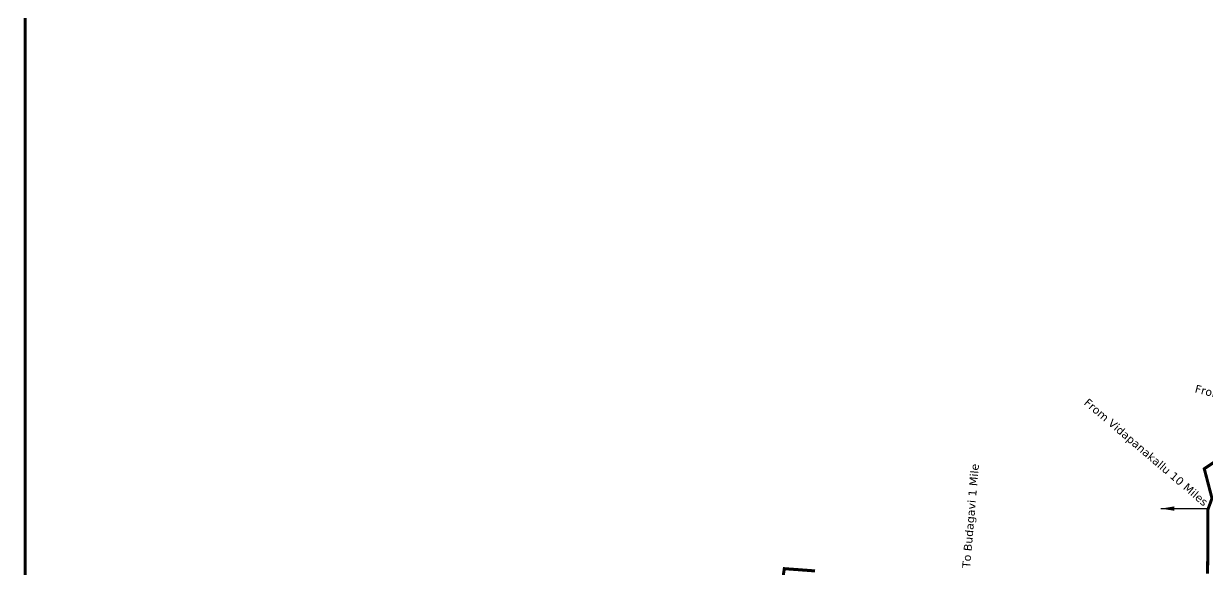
# Model space of a CAD drawing. Header units: inches. Extents: x 737884 to 747214, y 1650960 to 1659331.
# Drawn here: x 737884 to 741023, y 1653599 to 1655047 of the extents above; entities that cross this region are included whole.
import ezdxf

# ---------------------------------------------------------------- set-up
doc = ezdxf.new("R2010")
doc.units = ezdxf.units.IN
doc.header["$MEASUREMENT"] = 0
doc.linetypes.add('ACAD_ISO02W100', pattern=[15, 12, -3])
for name, color, linetype in [('ROADS', 6, 'Continuous'), ('stream', 4, 'Continuous'), ('STRUCTURE', 5, 'Continuous'), ('VILLAGE BOUNDRY', 5, 'Continuous')]:
    doc.layers.add(name, color=color, linetype=linetype)
doc.styles.get("Standard").update_dxf_attribs({"font": 'verdana_0.ttf'})
doc.dimstyles.get("Standard").update_dxf_attribs({"dimtxt": 0.18, "dimasz": 35, "dimexe": 0.18, "dimexo": 0.0625, "dimgap": 0.09, "dimtad": 0, "dimtih": 1, "dimtoh": 1, "dimdec": 4, "dimzin": 0, "dimdsep": 46, "dimtxsty": 'Standard', "dimcen": 0.09, "dimadec": 0, "dimazin": 0, "dimtfac": 1, "dimtdec": 4, "dimtofl": 0, "dimtmove": 0, "dimatfit": 3, "dimfxl": 0, "dimtolj": 1, "dimtzin": 0, "dimarcsym": 0})

msp = doc.modelspace()

# ---------------------------------------------------------------- linework, layer by layer
at = {"layer": 'STRUCTURE', "color": 5, "const_width": 7.68}
msp.add_lwpolyline([(737887.4, 1659129.8), (747210, 1659129.8), (747210, 1650963.5), (737887.4, 1650963.5)], close=True, dxfattribs=at)
at = {"layer": 'VILLAGE BOUNDRY', "linetype": 'ACAD_ISO02W100', "ltscale": 2, "const_width": 8}
for points in [[(741041.5, 1653883.8), (741014.9, 1653866), (741035.4, 1653787.6), (741024.5, 1653757.7), (741023.8, 1653588)], [(739982.6, 1653595), (739901, 1653601), (739893.6, 1653550.4)]]:
    msp.add_lwpolyline(points, dxfattribs=at)

# ---------------------------------------------------------------- texts
at = {"layer": 'ROADS', "char_height": 21.22, "attachment_point": 1}
for s, insert, width, rotation in [('\\A1;From Undabanda 2 Miles', (740993.4, 1654089.5), 417.918, 345.8137), ('\\A1;From Vidapanakallu 10 Miles', (740707.7, 1654054.5), 417.918, 319.4817), ('\\A1;To Budagavi 1 Mile', (740372.6, 1653603.7), 277.008, 85.1245)]:
    msp.add_mtext(s, dxfattribs=dict(at, insert=insert, width=width, rotation=rotation))

# ---------------------------------------------------------------- leaders
at = {"layer": 'stream', "color": 5}
msp.add_leader([(740900.1, 1653760.2), (741021.5, 1653760.8)], dimstyle='Standard', override={"dimgap": 0.09, "dimtad": 0}, dxfattribs=at)

doc.saveas('drawing.dxf')
